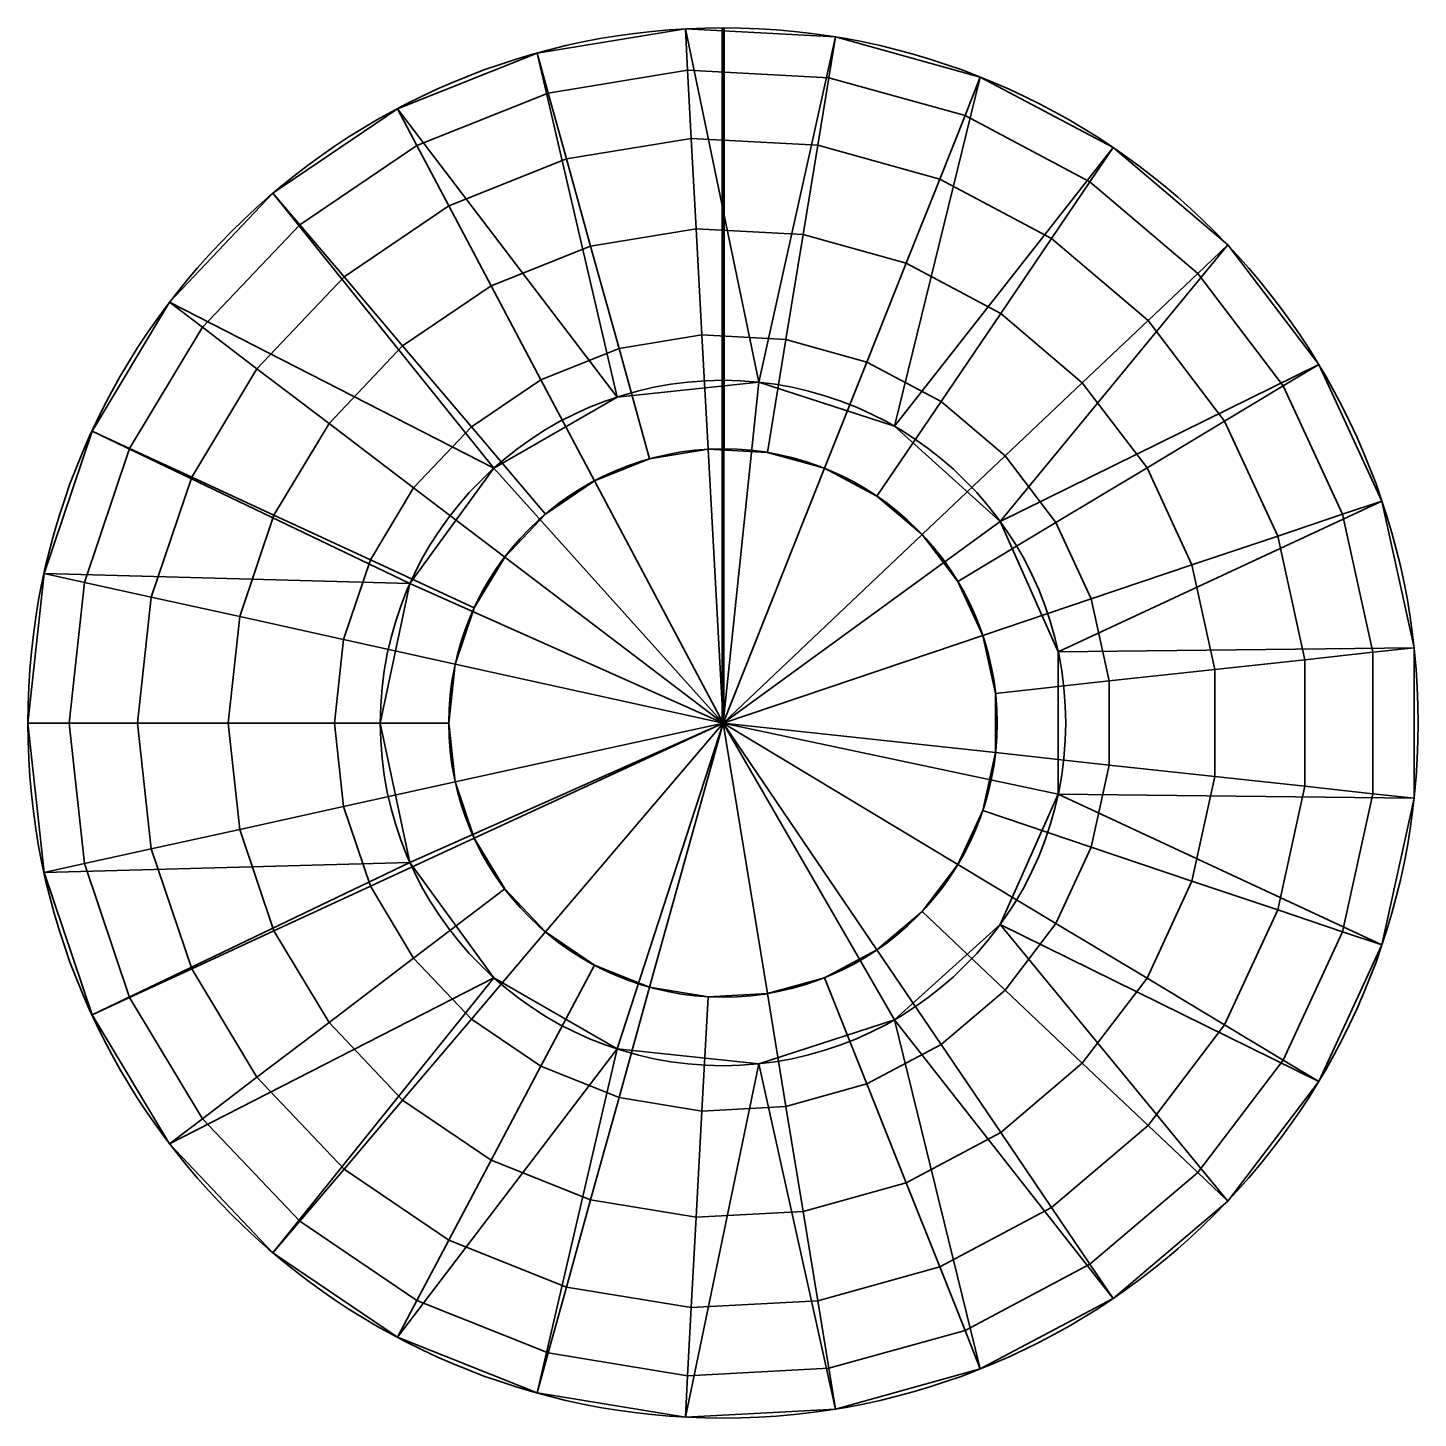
# Model space of a CAD drawing. Header units: millimetres. Extents: x -3.55 to 3.55, y -3.55 to 3.55.
import ezdxf

# ---------------------------------------------------------------- set-up
doc = ezdxf.new("R2010")
doc.units = ezdxf.units.MM
doc.layers.add('1', color=7, linetype='Continuous', true_color=0xffffff)
doc.layers.add('61', color=7, linetype='Continuous', true_color=0xffffff)

# ---------------------------------------------------------------- blocks, each defined once
blk = doc.blocks.new('UG_SURFACE_001')
at = {"layer": '1', "color": 252, "linetype": 'Continuous', "lineweight": 35}
for points in [[(0.182925, 1.740413, 8), (-0.54078, 1.664349, 8), (-0.949726, 3.420603, 8), (-0.192193, 3.544794, 8)], [(-0.192193, 3.544794, 8), (-0.949726, 3.420603, 8), (-0.893203, 3.217027, 8.550395), (-0.180755, 3.333827, 8.550395)], [(-0.192193, 3.544794, 8), (0.574326, 3.503234, 8), (0.182925, 1.740413, 8)], [(0.574326, 3.503234, 8), (-0.192193, 3.544794, 8), (-0.180755, 3.333827, 8.550395), (0.540145, 3.294741, 8.550395)], [(0.875, 1.515544, 8), (0.182925, 1.740413, 8), (0.574326, 3.503234, 8), (1.31399, 3.297867, 8)], [(1.31399, 3.297867, 8), (0.574326, 3.503234, 8), (0.540145, 3.294741, 8.550395), (1.235789, 3.101596, 8.550395)], [(-1.66285, 3.136468, 8), (-0.949726, 3.420603, 8), (-0.54078, 1.664349, 8)], [(-0.949726, 3.420603, 8), (-1.66285, 3.136468, 8), (-1.563886, 2.949802, 8.550395), (-0.893203, 3.217027, 8.550395)], [(-0.180755, 3.333827, 8.550395), (-0.893203, 3.217027, 8.550395), (-0.799756, 2.880459, 9.02533), (-0.161844, 2.985039, 9.02533)], [(0.540145, 3.294741, 8.550395), (-0.180755, 3.333827, 8.550395), (-0.161844, 2.985039, 9.02533), (0.483635, 2.950043, 9.02533)], [(1.235789, 3.101596, 8.550395), (0.540145, 3.294741, 8.550395), (0.483635, 2.950043, 9.02533), (1.1065, 2.777105, 9.02533)], [(1.31399, 3.297867, 8), (1.992214, 2.938296, 8), (0.875, 1.515544, 8)], [(1.992214, 2.938296, 8), (1.31399, 3.297867, 8), (1.235789, 3.101596, 8.550395), (1.873648, 2.763425, 8.550395)], [(-0.893203, 3.217027, 8.550395), (-1.563886, 2.949802, 8.550395), (-1.400271, 2.641192, 9.02533), (-0.799756, 2.880459, 9.02533)], [(-0.54078, 1.664349, 8), (-1.170979, 1.300503, 8), (-2.298221, 2.705675, 8), (-1.66285, 3.136468, 8)], [(-1.66285, 3.136468, 8), (-2.298221, 2.705675, 8), (-2.161444, 2.544648, 8.550395), (-1.563886, 2.949802, 8.550395)], [(1.873648, 2.763425, 8.550395), (1.235789, 3.101596, 8.550395), (1.1065, 2.777105, 9.02533), (1.677626, 2.474313, 9.02533)], [(-0.161844, 2.985039, 9.02533), (-0.799756, 2.880459, 9.02533), (-0.676036, 2.434861, 9.390991), (-0.136807, 2.523263, 9.390991)], [(0.483635, 2.950043, 9.02533), (-0.161844, 2.985039, 9.02533), (-0.136807, 2.523263, 9.390991), (0.408818, 2.49368, 9.390991)], [(-1.563886, 2.949802, 8.550395), (-2.161444, 2.544648, 8.550395), (-1.935312, 2.278425, 9.02533), (-1.400271, 2.641192, 9.02533)], [(1.1065, 2.777105, 9.02533), (0.483635, 2.950043, 9.02533), (0.408818, 2.49368, 9.390991), (0.935328, 2.347496, 9.390991)], [(1.41578, 1.028624, 8), (0.875, 1.515544, 8), (1.992214, 2.938296, 8), (2.577284, 2.441333, 8)], [(2.577284, 2.441333, 8), (1.992214, 2.938296, 8), (1.873648, 2.763425, 8.550395), (2.423898, 2.296038, 8.550395)], [(-0.799756, 2.880459, 9.02533), (-1.400271, 2.641192, 9.02533), (-1.183654, 2.232608, 9.390991), (-0.676036, 2.434861, 9.390991)], [(1.677626, 2.474313, 9.02533), (1.1065, 2.777105, 9.02533), (0.935328, 2.347496, 9.390991), (1.418103, 2.091545, 9.390991)], [(-2.82613, 2.148368, 8), (-2.298221, 2.705675, 8), (-1.170979, 1.300503, 8)], [(-2.298221, 2.705675, 8), (-2.82613, 2.148368, 8), (-2.657934, 2.020509, 8.550395), (-2.161444, 2.544648, 8.550395)], [(2.423898, 2.296038, 8.550395), (1.873648, 2.763425, 8.550395), (1.677626, 2.474313, 9.02533), (2.170308, 2.055825, 9.02533)], [(-1.400271, 2.641192, 9.02533), (-1.935312, 2.278425, 9.02533), (-1.635925, 1.92596, 9.390991), (-1.183654, 2.232608, 9.390991)], [(-2.161444, 2.544648, 8.550395), (-2.657934, 2.020509, 8.550395), (-2.37986, 1.809122, 9.02533), (-1.935312, 2.278425, 9.02533)], [(-0.136807, 2.523263, 9.390991), (-0.676036, 2.434861, 9.390991), (-0.530852, 1.911956, 9.621348), (-0.107427, 1.981373, 9.621348)], [(0.408818, 2.49368, 9.390991), (-0.136807, 2.523263, 9.390991), (-0.107427, 1.981373, 9.621348), (0.321021, 1.958143, 9.621348)], [(0.935328, 2.347496, 9.390991), (0.408818, 2.49368, 9.390991), (0.321021, 1.958143, 9.621348), (0.734459, 1.843353, 9.621348)], [(-0.676036, 2.434861, 9.390991), (-1.183654, 2.232608, 9.390991), (-0.929455, 1.753138, 9.621348), (-0.530852, 1.911956, 9.621348)], [(2.577284, 2.441333, 8), (3.041843, 1.830216, 8), (1.41578, 1.028624, 8)], [(2.170308, 2.055825, 9.02533), (1.677626, 2.474313, 9.02533), (1.418103, 2.091545, 9.390991), (1.834568, 1.737795, 9.390991)], [(3.041843, 1.830216, 8), (2.577284, 2.441333, 8), (2.423898, 2.296038, 8.550395), (2.860809, 1.721292, 8.550395)], [(1.418103, 2.091545, 9.390991), (0.935328, 2.347496, 9.390991), (0.734459, 1.843353, 9.621348), (1.113554, 1.642369, 9.621348)], [(-1.935312, 2.278425, 9.02533), (-2.37986, 1.809122, 9.02533), (-2.011703, 1.529257, 9.390991), (-1.635925, 1.92596, 9.390991)], [(2.860809, 1.721292, 8.550395), (2.423898, 2.296038, 8.550395), (2.170308, 2.055825, 9.02533), (2.561509, 1.541209, 9.02533)], [(-1.183654, 2.232608, 9.390991), (-1.635925, 1.92596, 9.390991), (-1.284598, 1.512345, 9.621348), (-0.929455, 1.753138, 9.621348)], [(-1.170979, 1.300503, 8), (-1.598705, 0.711789, 8), (-3.221893, 1.490606, 8), (-2.82613, 2.148368, 8)], [(-2.82613, 2.148368, 8), (-3.221893, 1.490606, 8), (-3.030143, 1.401893, 8.550395), (-2.657934, 2.020509, 8.550395)], [(1.834568, 1.737795, 9.390991), (1.418103, 2.091545, 9.390991), (1.113554, 1.642369, 9.621348), (1.44058, 1.36459, 9.621348)], [(-2.657934, 2.020509, 8.550395), (-3.030143, 1.401893, 8.550395), (-2.713128, 1.255226, 9.02533), (-2.37986, 1.809122, 9.02533)], [(2.561509, 1.541209, 9.02533), (2.170308, 2.055825, 9.02533), (1.834568, 1.737795, 9.390991), (2.165252, 1.302789, 9.390991)], [(-1.635925, 1.92596, 9.390991), (-2.011703, 1.529257, 9.390991), (-1.579674, 1.200837, 9.621348), (-1.284598, 1.512345, 9.621348)], [(-0.107427, 1.981373, 9.621348), (-0.530852, 1.911956, 9.621348), (-0.37454, 1.34897, 9.7), (-0.075794, 1.397947, 9.7)], [(0.321021, 1.958143, 9.621348), (-0.107427, 1.981373, 9.621348), (-0.075794, 1.397947, 9.7), (0.226495, 1.381557, 9.7)], [(0.734459, 1.843353, 9.621348), (0.321021, 1.958143, 9.621348), (0.226495, 1.381557, 9.7), (0.518193, 1.300567, 9.7)], [(-0.530852, 1.911956, 9.621348), (-0.929455, 1.753138, 9.621348), (-0.655772, 1.236917, 9.7), (-0.37454, 1.34897, 9.7)], [(-2.37986, 1.809122, 9.02533), (-2.713128, 1.255226, 9.02533), (-2.293415, 1.061047, 9.390991), (-2.011703, 1.529257, 9.390991)], [(1.113554, 1.642369, 9.621348), (0.734459, 1.843353, 9.621348), (0.518193, 1.300567, 9.7), (0.785662, 1.158765, 9.7)], [(1.711758, 0.363845, 8), (1.41578, 1.028624, 8), (3.041843, 1.830216, 8), (3.364169, 1.13352, 8)], [(3.364169, 1.13352, 8), (3.041843, 1.830216, 8), (2.860809, 1.721292, 8.550395), (3.163952, 1.066059, 8.550395)], [(-0.929455, 1.753138, 9.621348), (-1.284598, 1.512345, 9.621348), (-0.906341, 1.067027, 9.7), (-0.655772, 1.236917, 9.7)], [(-1.170979, 1.300503), (-0.54078, 1.664349), (0.182925, 1.740413), (0, 0)], [(-0.54078, 1.664349), (-0.54078, 1.664349, 8), (0.182925, 1.740413, 8), (0.182925, 1.740413)], [(0.182925, 1.740413), (0.875, 1.515544), (1.41578, 1.028624), (0, 0)], [(0.182925, 1.740413), (0.182925, 1.740413, 8), (0.875, 1.515544, 8), (0.875, 1.515544)], [(2.165252, 1.302789, 9.390991), (1.834568, 1.737795, 9.390991), (1.44058, 1.36459, 9.621348), (1.700247, 1.023005, 9.621348)], [(3.163952, 1.066059, 8.550395), (2.860809, 1.721292, 8.550395), (2.561509, 1.541209, 9.02533), (2.832937, 0.954528, 9.02533)], [(-1.170979, 1.300503), (-1.170979, 1.300503, 8), (-0.54078, 1.664349, 8), (-0.54078, 1.664349)], [(1.44058, 1.36459, 9.621348), (1.113554, 1.642369, 9.621348), (0.785662, 1.158765, 9.7), (1.016394, 0.962779, 9.7)], [(-2.011703, 1.529257, 9.390991), (-2.293415, 1.061047, 9.390991), (-1.800886, 0.833179, 9.621348), (-1.579674, 1.200837, 9.621348)], [(-1.284598, 1.512345, 9.621348), (-1.579674, 1.200837, 9.621348), (-1.11453, 0.847244, 9.7), (-0.906341, 1.067027, 9.7)], [(0.875, 1.515544), (0.875, 1.515544, 8), (1.41578, 1.028624, 8), (1.41578, 1.028624)], [(2.832937, 0.954528, 9.02533), (2.561509, 1.541209, 9.02533), (2.165252, 1.302789, 9.390991), (2.39469, 0.806865, 9.390991)], [(-3.467003, 0.763145, 8), (-3.221893, 1.490606, 8), (-1.598705, 0.711789, 8)], [(-3.221893, 1.490606, 8), (-3.467003, 0.763145, 8), (-3.260666, 0.717727, 8.550395), (-3.030143, 1.401893, 8.550395)], [(-3.030143, 1.401893, 8.550395), (-3.260666, 0.717727, 8.550395), (-2.919533, 0.642638, 9.02533), (-2.713128, 1.255226, 9.02533)], [(-0.075794, 1.397947, 9.7), (-0.37454, 1.34897, 9.7), (-0.655772, 1.236917, 9.7), (0, 0, 9.7)], [(0.518193, 1.300567, 9.7), (0.226495, 1.381557, 9.7), (-0.075794, 1.397947, 9.7), (0, 0, 9.7)], [(1.700247, 1.023005, 9.621348), (1.44058, 1.36459, 9.621348), (1.016394, 0.962779, 9.7), (1.1996, 0.721775, 9.7)], [(0, 0), (-1.598705, 0.711789), (-1.170979, 1.300503)], [(-1.598705, 0.711789), (-1.598705, 0.711789, 8), (-1.170979, 1.300503, 8), (-1.170979, 1.300503)], [(1.016394, 0.962779, 9.7), (0.785662, 1.158765, 9.7), (0.518193, 1.300567, 9.7), (0, 0, 9.7)], [(2.39469, 0.806865, 9.390991), (2.165252, 1.302789, 9.390991), (1.700247, 1.023005, 9.621348), (1.880412, 0.633585, 9.621348)], [(-2.713128, 1.255226, 9.02533), (-2.919533, 0.642638, 9.02533), (-2.46789, 0.543224, 9.390991), (-2.293415, 1.061047, 9.390991)], [(-0.655772, 1.236917, 9.7), (-0.906341, 1.067027, 9.7), (-1.11453, 0.847244, 9.7), (0, 0, 9.7)], [(-1.579674, 1.200837, 9.621348), (-1.800886, 0.833179, 9.621348), (-1.270606, 0.587845, 9.7), (-1.11453, 0.847244, 9.7)], [(3.364169, 1.13352, 8), (3.52919, 0.383823, 8), (1.711758, 0.363845, 8)], [(3.319151, 0.360979, 8.550395), (3.163952, 1.066059, 8.550395), (2.832937, 0.954528, 9.02533), (2.9719, 0.323214, 9.02533)], [(3.52919, 0.383823, 8), (3.364169, 1.13352, 8), (3.163952, 1.066059, 8.550395), (3.319151, 0.360979, 8.550395)], [(-2.293415, 1.061047, 9.390991), (-2.46789, 0.543224, 9.390991), (-1.937891, 0.426562, 9.621348), (-1.800886, 0.833179, 9.621348)], [(1.41578, 1.028624), (1.711758, 0.363845), (1.711758, -0.363845), (0, 0)], [(1.880412, 0.633585, 9.621348), (1.700247, 1.023005, 9.621348), (1.1996, 0.721775, 9.7), (1.326714, 0.447022, 9.7)], [(1.41578, 1.028624), (1.41578, 1.028624, 8), (1.711758, 0.363845, 8), (1.711758, 0.363845)], [(1.326714, 0.447022, 9.7), (1.1996, 0.721775, 9.7), (1.016394, 0.962779, 9.7), (0, 0, 9.7)], [(2.9719, 0.323214, 9.02533), (2.832937, 0.954528, 9.02533), (2.39469, 0.806865, 9.390991), (2.512156, 0.273213, 9.390991)], [(-1.800886, 0.833179, 9.621348), (-1.937891, 0.426562, 9.621348), (-1.367269, 0.300959, 9.7), (-1.270606, 0.587845, 9.7)], [(-1.11453, 0.847244, 9.7), (-1.270606, 0.587845, 9.7), (-1.367269, 0.300959, 9.7), (0, 0, 9.7)], [(2.512156, 0.273213, 9.390991), (2.39469, 0.806865, 9.390991), (1.880412, 0.633585, 9.621348), (1.972651, 0.214539, 9.621348)], [(-1.598705, 0.711789, 8), (-1.75, 0, 8), (-3.55, 0, 8), (-3.467003, 0.763145, 8)], [(-3.467003, 0.763145, 8), (-3.55, 0, 8), (-3.338723, 0, 8.550395), (-3.260666, 0.717727, 8.550395)], [(-3.260666, 0.717727, 8.550395), (-3.338723, 0, 8.550395), (-2.989424, 0, 9.02533), (-2.919533, 0.642638, 9.02533)], [(-1.598705, -0.711789), (-1.75, 0), (-1.598705, 0.711789), (0, 0)], [(-1.75, 0), (-1.75, 0, 8), (-1.598705, 0.711789, 8), (-1.598705, 0.711789)], [(-2.919533, 0.642638, 9.02533), (-2.989424, 0, 9.02533), (-2.526969, 0, 9.390991), (-2.46789, 0.543224, 9.390991)], [(1.972651, 0.214539, 9.621348), (1.880412, 0.633585, 9.621348), (1.326714, 0.447022, 9.7), (1.391793, 0.151367, 9.7)], [(-2.46789, 0.543224, 9.390991), (-2.526969, 0, 9.390991), (-1.984283, 0, 9.621348), (-1.937891, 0.426562, 9.621348)], [(-1.937891, 0.426562, 9.621348), (-1.984283, 0, 9.621348), (-1.4, 0, 9.7), (-1.367269, 0.300959, 9.7)], [(1.391793, -0.151367, 9.7), (1.391793, 0.151367, 9.7), (1.326714, 0.447022, 9.7), (0, 0, 9.7)], [(3.52919, 0.383823, 8), (3.52919, -0.383823, 8), (1.711758, -0.363845, 8), (1.711758, 0.363845, 8)], [(1.711758, 0.363845), (1.711758, 0.363845, 8), (1.711758, -0.363845, 8), (1.711758, -0.363845)], [(3.319151, -0.360979, 8.550395), (3.319151, 0.360979, 8.550395), (2.9719, 0.323214, 9.02533), (2.9719, -0.323214, 9.02533)], [(3.52919, -0.383823, 8), (3.52919, 0.383823, 8), (3.319151, 0.360979, 8.550395), (3.319151, -0.360979, 8.550395)], [(-1.367269, 0.300959, 9.7), (-1.4, 0, 9.7), (-1.367269, -0.300959, 9.7), (0, 0, 9.7)], [(2.9719, -0.323214, 9.02533), (2.9719, 0.323214, 9.02533), (2.512156, 0.273213, 9.390991), (2.512156, -0.273213, 9.390991)], [(1.972651, -0.214539, 9.621348), (1.972651, 0.214539, 9.621348), (1.391793, 0.151367, 9.7), (1.391793, -0.151367, 9.7)], [(2.512156, -0.273213, 9.390991), (2.512156, 0.273213, 9.390991), (1.972651, 0.214539, 9.621348), (1.972651, -0.214539, 9.621348)], [(-3.467003, -0.763145, 8), (-3.55, 0, 8), (-1.75, 0, 8), (-1.598705, -0.711789, 8)], [(-3.55, 0, 8), (-3.467003, -0.763145, 8), (-3.260666, -0.717727, 8.550395), (-3.338723, 0, 8.550395)], [(-3.338723, 0, 8.550395), (-3.260666, -0.717727, 8.550395), (-2.919533, -0.642638, 9.02533), (-2.989424, 0, 9.02533)], [(-2.989424, 0, 9.02533), (-2.919533, -0.642638, 9.02533), (-2.46789, -0.543224, 9.390991), (-2.526969, 0, 9.390991)], [(-2.526969, 0, 9.390991), (-2.46789, -0.543224, 9.390991), (-1.937891, -0.426562, 9.621348), (-1.984283, 0, 9.621348)], [(-1.984283, 0, 9.621348), (-1.937891, -0.426562, 9.621348), (-1.367269, -0.300959, 9.7), (-1.4, 0, 9.7)], [(-1.598705, -0.711789), (-1.598705, -0.711789, 8), (-1.75, 0, 8), (-1.75, 0)], [(-0.54078, -1.664349), (-1.170979, -1.300503), (-1.598705, -0.711789), (0, 0)], [(0, 0, 9.7), (-1.367269, -0.300959, 9.7), (-1.270606, -0.587845, 9.7)], [(-1.270606, -0.587845, 9.7), (-1.11453, -0.847244, 9.7), (-0.906341, -1.067027, 9.7), (0, 0, 9.7)], [(-0.906341, -1.067027, 9.7), (-0.655772, -1.236917, 9.7), (-0.37454, -1.34897, 9.7), (0, 0, 9.7)], [(0.875, -1.515544), (0.182925, -1.740413), (-0.54078, -1.664349), (0, 0)], [(-0.37454, -1.34897, 9.7), (-0.075794, -1.397947, 9.7), (0.226495, -1.381557, 9.7), (0, 0, 9.7)], [(1.711758, -0.363845), (1.41578, -1.028624), (0.875, -1.515544), (0, 0)], [(0.226495, -1.381557, 9.7), (0.518193, -1.300567, 9.7), (0.785662, -1.158765, 9.7), (0, 0, 9.7)], [(0.785662, -1.158765, 9.7), (1.016394, -0.962779, 9.7), (1.1996, -0.721775, 9.7), (0, 0, 9.7)], [(1.1996, -0.721775, 9.7), (1.326714, -0.447022, 9.7), (1.391793, -0.151367, 9.7), (0, 0, 9.7)], [(1.880412, -0.633585, 9.621348), (1.972651, -0.214539, 9.621348), (1.391793, -0.151367, 9.7), (1.326714, -0.447022, 9.7)], [(2.39469, -0.806865, 9.390991), (2.512156, -0.273213, 9.390991), (1.972651, -0.214539, 9.621348), (1.880412, -0.633585, 9.621348)], [(2.832937, -0.954528, 9.02533), (2.9719, -0.323214, 9.02533), (2.512156, -0.273213, 9.390991), (2.39469, -0.806865, 9.390991)], [(-1.937891, -0.426562, 9.621348), (-1.800886, -0.833179, 9.621348), (-1.270606, -0.587845, 9.7), (-1.367269, -0.300959, 9.7)], [(3.163952, -1.066059, 8.550395), (3.319151, -0.360979, 8.550395), (2.9719, -0.323214, 9.02533), (2.832937, -0.954528, 9.02533)], [(1.711758, -0.363845), (1.711758, -0.363845, 8), (1.41578, -1.028624, 8), (1.41578, -1.028624)], [(3.364169, -1.13352, 8), (3.041843, -1.830216, 8), (1.41578, -1.028624, 8), (1.711758, -0.363845, 8)], [(1.711758, -0.363845, 8), (3.52919, -0.383823, 8), (3.364169, -1.13352, 8)], [(3.364169, -1.13352, 8), (3.52919, -0.383823, 8), (3.319151, -0.360979, 8.550395), (3.163952, -1.066059, 8.550395)], [(-2.46789, -0.543224, 9.390991), (-2.293415, -1.061047, 9.390991), (-1.800886, -0.833179, 9.621348), (-1.937891, -0.426562, 9.621348)], [(1.700247, -1.023005, 9.621348), (1.880412, -0.633585, 9.621348), (1.326714, -0.447022, 9.7), (1.1996, -0.721775, 9.7)], [(-2.919533, -0.642638, 9.02533), (-2.713128, -1.255226, 9.02533), (-2.293415, -1.061047, 9.390991), (-2.46789, -0.543224, 9.390991)], [(-1.800886, -0.833179, 9.621348), (-1.579674, -1.200837, 9.621348), (-1.11453, -0.847244, 9.7), (-1.270606, -0.587845, 9.7)], [(2.165252, -1.302789, 9.390991), (2.39469, -0.806865, 9.390991), (1.880412, -0.633585, 9.621348), (1.700247, -1.023005, 9.621348)], [(-3.260666, -0.717727, 8.550395), (-3.030143, -1.401893, 8.550395), (-2.713128, -1.255226, 9.02533), (-2.919533, -0.642638, 9.02533)], [(-1.598705, -0.711789, 8), (-3.221893, -1.490606, 8), (-3.467003, -0.763145, 8)], [(-3.467003, -0.763145, 8), (-3.221893, -1.490606, 8), (-3.030143, -1.401893, 8.550395), (-3.260666, -0.717727, 8.550395)], [(-2.82613, -2.148368, 8), (-3.221893, -1.490606, 8), (-1.598705, -0.711789, 8), (-1.170979, -1.300503, 8)], [(-1.170979, -1.300503), (-1.170979, -1.300503, 8), (-1.598705, -0.711789, 8), (-1.598705, -0.711789)], [(1.44058, -1.36459, 9.621348), (1.700247, -1.023005, 9.621348), (1.1996, -0.721775, 9.7), (1.016394, -0.962779, 9.7)], [(-2.293415, -1.061047, 9.390991), (-2.011703, -1.529257, 9.390991), (-1.579674, -1.200837, 9.621348), (-1.800886, -0.833179, 9.621348)], [(-1.579674, -1.200837, 9.621348), (-1.284598, -1.512345, 9.621348), (-0.906341, -1.067027, 9.7), (-1.11453, -0.847244, 9.7)], [(2.561509, -1.541209, 9.02533), (2.832937, -0.954528, 9.02533), (2.39469, -0.806865, 9.390991), (2.165252, -1.302789, 9.390991)], [(1.113554, -1.642369, 9.621348), (1.44058, -1.36459, 9.621348), (1.016394, -0.962779, 9.7), (0.785662, -1.158765, 9.7)], [(2.860809, -1.721292, 8.550395), (3.163952, -1.066059, 8.550395), (2.832937, -0.954528, 9.02533), (2.561509, -1.541209, 9.02533)], [(-2.713128, -1.255226, 9.02533), (-2.37986, -1.809122, 9.02533), (-2.011703, -1.529257, 9.390991), (-2.293415, -1.061047, 9.390991)], [(1.41578, -1.028624), (1.41578, -1.028624, 8), (0.875, -1.515544, 8), (0.875, -1.515544)], [(2.577284, -2.441333, 8), (1.992214, -2.938296, 8), (0.875, -1.515544, 8), (1.41578, -1.028624, 8)], [(1.41578, -1.028624, 8), (3.041843, -1.830216, 8), (2.577284, -2.441333, 8)], [(1.834568, -1.737795, 9.390991), (2.165252, -1.302789, 9.390991), (1.700247, -1.023005, 9.621348), (1.44058, -1.36459, 9.621348)], [(-1.284598, -1.512345, 9.621348), (-0.929455, -1.753138, 9.621348), (-0.655772, -1.236917, 9.7), (-0.906341, -1.067027, 9.7)], [(3.041843, -1.830216, 8), (3.364169, -1.13352, 8), (3.163952, -1.066059, 8.550395), (2.860809, -1.721292, 8.550395)], [(-2.011703, -1.529257, 9.390991), (-1.635925, -1.92596, 9.390991), (-1.284598, -1.512345, 9.621348), (-1.579674, -1.200837, 9.621348)], [(0.734459, -1.843353, 9.621348), (1.113554, -1.642369, 9.621348), (0.785662, -1.158765, 9.7), (0.518193, -1.300567, 9.7)], [(-3.030143, -1.401893, 8.550395), (-2.657934, -2.020509, 8.550395), (-2.37986, -1.809122, 9.02533), (-2.713128, -1.255226, 9.02533)], [(-0.929455, -1.753138, 9.621348), (-0.530852, -1.911956, 9.621348), (-0.37454, -1.34897, 9.7), (-0.655772, -1.236917, 9.7)], [(-1.170979, -1.300503, 8), (-2.298221, -2.705675, 8), (-2.82613, -2.148368, 8)], [(-1.66285, -3.136468, 8), (-2.298221, -2.705675, 8), (-1.170979, -1.300503, 8), (-0.54078, -1.664349, 8)], [(-0.54078, -1.664349), (-0.54078, -1.664349, 8), (-1.170979, -1.300503, 8), (-1.170979, -1.300503)], [(-0.530852, -1.911956, 9.621348), (-0.107427, -1.981373, 9.621348), (-0.075794, -1.397947, 9.7), (-0.37454, -1.34897, 9.7)], [(0.321021, -1.958143, 9.621348), (0.734459, -1.843353, 9.621348), (0.518193, -1.300567, 9.7), (0.226495, -1.381557, 9.7)], [(2.170308, -2.055825, 9.02533), (2.561509, -1.541209, 9.02533), (2.165252, -1.302789, 9.390991), (1.834568, -1.737795, 9.390991)], [(-3.221893, -1.490606, 8), (-2.82613, -2.148368, 8), (-2.657934, -2.020509, 8.550395), (-3.030143, -1.401893, 8.550395)], [(-0.107427, -1.981373, 9.621348), (0.321021, -1.958143, 9.621348), (0.226495, -1.381557, 9.7), (-0.075794, -1.397947, 9.7)], [(1.418103, -2.091545, 9.390991), (1.834568, -1.737795, 9.390991), (1.44058, -1.36459, 9.621348), (1.113554, -1.642369, 9.621348)], [(-2.37986, -1.809122, 9.02533), (-1.935312, -2.278425, 9.02533), (-1.635925, -1.92596, 9.390991), (-2.011703, -1.529257, 9.390991)], [(-1.635925, -1.92596, 9.390991), (-1.183654, -2.232608, 9.390991), (-0.929455, -1.753138, 9.621348), (-1.284598, -1.512345, 9.621348)], [(0.875, -1.515544), (0.875, -1.515544, 8), (0.182925, -1.740413, 8), (0.182925, -1.740413)], [(1.31399, -3.297867, 8), (0.574326, -3.503234, 8), (0.182925, -1.740413, 8), (0.875, -1.515544, 8)], [(0.875, -1.515544, 8), (1.992214, -2.938296, 8), (1.31399, -3.297867, 8)], [(2.423898, -2.296038, 8.550395), (2.860809, -1.721292, 8.550395), (2.561509, -1.541209, 9.02533), (2.170308, -2.055825, 9.02533)], [(-0.54078, -1.664349, 8), (-0.949726, -3.420603, 8), (-1.66285, -3.136468, 8)], [(-0.192193, -3.544794, 8), (-0.949726, -3.420603, 8), (-0.54078, -1.664349, 8), (0.182925, -1.740413, 8)], [(0.182925, -1.740413), (0.182925, -1.740413, 8), (-0.54078, -1.664349, 8), (-0.54078, -1.664349)], [(0.935328, -2.347496, 9.390991), (1.418103, -2.091545, 9.390991), (1.113554, -1.642369, 9.621348), (0.734459, -1.843353, 9.621348)], [(-1.183654, -2.232608, 9.390991), (-0.676036, -2.434861, 9.390991), (-0.530852, -1.911956, 9.621348), (-0.929455, -1.753138, 9.621348)], [(0.182925, -1.740413, 8), (0.574326, -3.503234, 8), (-0.192193, -3.544794, 8)], [(1.677626, -2.474313, 9.02533), (2.170308, -2.055825, 9.02533), (1.834568, -1.737795, 9.390991), (1.418103, -2.091545, 9.390991)], [(2.577284, -2.441333, 8), (3.041843, -1.830216, 8), (2.860809, -1.721292, 8.550395), (2.423898, -2.296038, 8.550395)], [(-2.657934, -2.020509, 8.550395), (-2.161444, -2.544648, 8.550395), (-1.935312, -2.278425, 9.02533), (-2.37986, -1.809122, 9.02533)], [(0.408818, -2.49368, 9.390991), (0.935328, -2.347496, 9.390991), (0.734459, -1.843353, 9.621348), (0.321021, -1.958143, 9.621348)], [(-0.676036, -2.434861, 9.390991), (-0.136807, -2.523263, 9.390991), (-0.107427, -1.981373, 9.621348), (-0.530852, -1.911956, 9.621348)], [(-1.935312, -2.278425, 9.02533), (-1.400271, -2.641192, 9.02533), (-1.183654, -2.232608, 9.390991), (-1.635925, -1.92596, 9.390991)], [(-0.136807, -2.523263, 9.390991), (0.408818, -2.49368, 9.390991), (0.321021, -1.958143, 9.621348), (-0.107427, -1.981373, 9.621348)], [(-2.82613, -2.148368, 8), (-2.298221, -2.705675, 8), (-2.161444, -2.544648, 8.550395), (-2.657934, -2.020509, 8.550395)], [(1.873648, -2.763425, 8.550395), (2.423898, -2.296038, 8.550395), (2.170308, -2.055825, 9.02533), (1.677626, -2.474313, 9.02533)], [(1.1065, -2.777105, 9.02533), (1.677626, -2.474313, 9.02533), (1.418103, -2.091545, 9.390991), (0.935328, -2.347496, 9.390991)], [(-1.400271, -2.641192, 9.02533), (-0.799756, -2.880459, 9.02533), (-0.676036, -2.434861, 9.390991), (-1.183654, -2.232608, 9.390991)], [(-2.161444, -2.544648, 8.550395), (-1.563886, -2.949802, 8.550395), (-1.400271, -2.641192, 9.02533), (-1.935312, -2.278425, 9.02533)], [(1.992214, -2.938296, 8), (2.577284, -2.441333, 8), (2.423898, -2.296038, 8.550395), (1.873648, -2.763425, 8.550395)], [(0.483635, -2.950043, 9.02533), (1.1065, -2.777105, 9.02533), (0.935328, -2.347496, 9.390991), (0.408818, -2.49368, 9.390991)], [(-0.799756, -2.880459, 9.02533), (-0.161844, -2.985039, 9.02533), (-0.136807, -2.523263, 9.390991), (-0.676036, -2.434861, 9.390991)], [(1.235789, -3.101596, 8.550395), (1.873648, -2.763425, 8.550395), (1.677626, -2.474313, 9.02533), (1.1065, -2.777105, 9.02533)], [(-2.298221, -2.705675, 8), (-1.66285, -3.136468, 8), (-1.563886, -2.949802, 8.550395), (-2.161444, -2.544648, 8.550395)], [(-0.161844, -2.985039, 9.02533), (0.483635, -2.950043, 9.02533), (0.408818, -2.49368, 9.390991), (-0.136807, -2.523263, 9.390991)], [(-1.563886, -2.949802, 8.550395), (-0.893203, -3.217027, 8.550395), (-0.799756, -2.880459, 9.02533), (-1.400271, -2.641192, 9.02533)], [(1.31399, -3.297867, 8), (1.992214, -2.938296, 8), (1.873648, -2.763425, 8.550395), (1.235789, -3.101596, 8.550395)], [(0.540145, -3.294741, 8.550395), (1.235789, -3.101596, 8.550395), (1.1065, -2.777105, 9.02533), (0.483635, -2.950043, 9.02533)], [(-0.893203, -3.217027, 8.550395), (-0.180755, -3.333827, 8.550395), (-0.161844, -2.985039, 9.02533), (-0.799756, -2.880459, 9.02533)], [(-1.66285, -3.136468, 8), (-0.949726, -3.420603, 8), (-0.893203, -3.217027, 8.550395), (-1.563886, -2.949802, 8.550395)], [(-0.180755, -3.333827, 8.550395), (0.540145, -3.294741, 8.550395), (0.483635, -2.950043, 9.02533), (-0.161844, -2.985039, 9.02533)], [(0.574326, -3.503234, 8), (1.31399, -3.297867, 8), (1.235789, -3.101596, 8.550395), (0.540145, -3.294741, 8.550395)], [(-0.949726, -3.420603, 8), (-0.192193, -3.544794, 8), (-0.180755, -3.333827, 8.550395), (-0.893203, -3.217027, 8.550395)], [(-0.192193, -3.544794, 8), (0.574326, -3.503234, 8), (0.540145, -3.294741, 8.550395), (-0.180755, -3.333827, 8.550395)]]:
    blk.add_3dface(points, dxfattribs=at)

msp = doc.modelspace()

# ---------------------------------------------------------------- linework, layer by layer
at = {"layer": '1', "color": 163, "linetype": 'Continuous', "lineweight": 70}
for p, q in [((0, 1.75, 8), (0, 3.55, 8)), ((0, 0), (0, 1.75)), ((0, 1.75), (0, 1.75, 8)), ((0, 0, 9.7), (0, 1.4, 9.7)), ((0, 0, 9.7), (0, 0))]:
    msp.add_line(p, q, dxfattribs=at)
at = {"layer": '1', "color": 252, "linetype": 'Continuous', "lineweight": 35, "extrusion": (0, 0, -1)}
for centre, radius in [((0, 0, -8), 3.55), ((0, 0, -8), 1.75), ((0, 0), 1.75), ((0, 0, -9.7), 1.4)]:
    msp.add_circle(centre, radius, dxfattribs=at)
at = {"layer": '1', "color": 163, "linetype": 'Continuous', "lineweight": 70, "extrusion": (1, 0, 0)}
msp.add_arc((1.4, 7.490441), 2.209559, 13.33332, 90, dxfattribs=at)
at = {"layer": '61', "color": 23, "linetype": 'Continuous', "lineweight": 70}
msp.add_point((0, 0), dxfattribs=at)

# ---------------------------------------------------------------- block references
at = {"layer": '1', "color": 252, "linetype": 'Continuous', "lineweight": 35}
msp.add_blockref('UG_SURFACE_001', (0, 0), dxfattribs=at)

doc.saveas('drawing.dxf')
